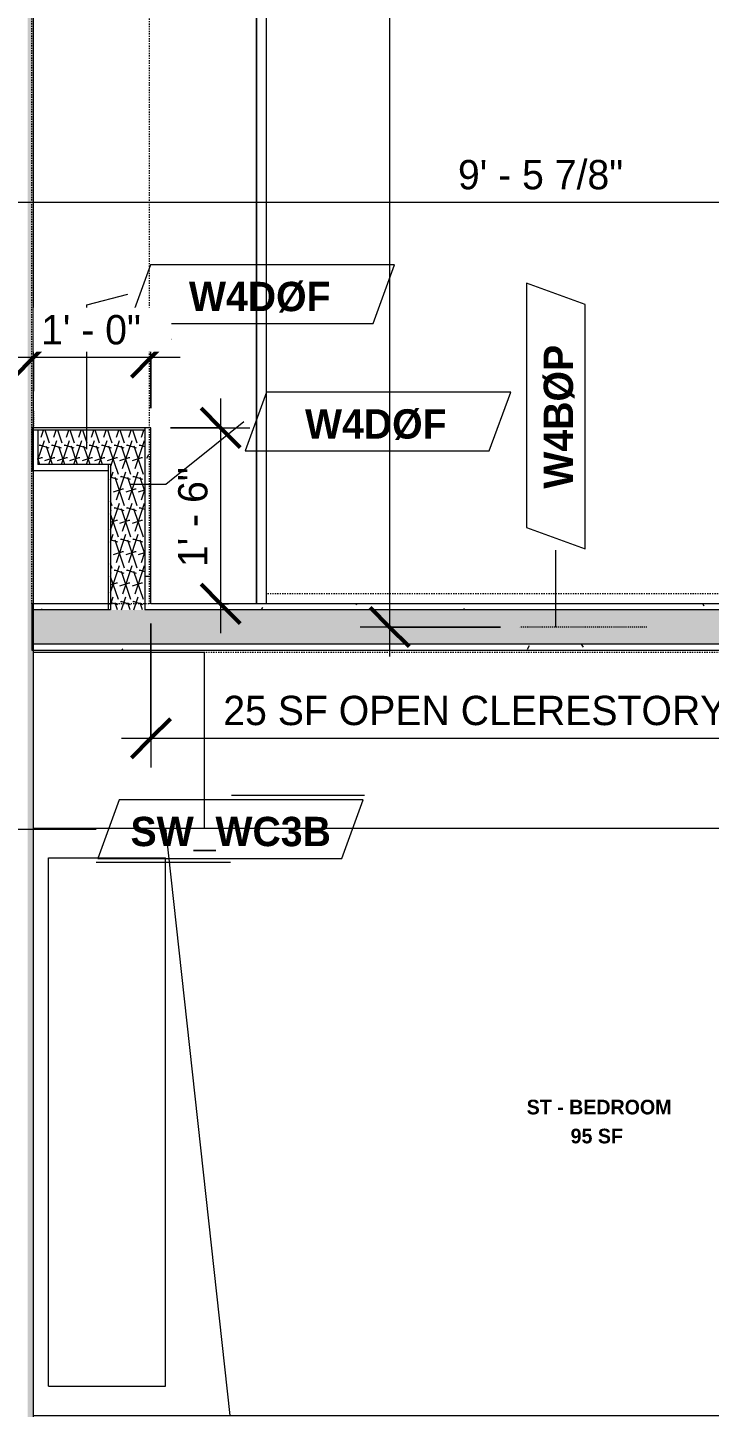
# Model space of a CAD drawing. Header units: inches. Extents: x -4058 to -1781, y 9814 to 12289.
# Drawn here: x -2912.5 to -2842.7, y 10569.7 to 10710.8 of the extents above; entities that cross this region are included whole.
import ezdxf

# ---------------------------------------------------------------- set-up
doc = ezdxf.new("R2010")
doc.units = ezdxf.units.IN
doc.header["$MEASUREMENT"] = 0
doc.linetypes.add('Dash', pattern=[0.25, 0.125, -0.125])
doc.linetypes.add('Dash 3_32_', pattern=[0.1875, 0.09375, -0.09375])
for name, color, linetype, lineweight in [('0-1', 7, 'Continuous', 5), ('A-ANNO-DIMS', 211, 'Continuous', 9), ('A-ANNO-DIMS-32', 211, 'Continuous', 9), ('A-AREA-IDEN', 2, 'Continuous', 9), ('A-DETL-1', 90, 'Dash 3_32_', 9), ('A-WALL-2', 113, 'Continuous', 9), ('A-WALL-IDEN', 211, 'Continuous', 9), ('A-WALL-PATT-1', 9, 'Continuous', 9), ('I-FURN', 30, 'Continuous', 9), ('I-FURN-HDLN', 30, 'Dash', 9), ('I-WALL-2', 7, 'Continuous', 9), ('Q-CASE', 31, 'Continuous', 9), ('Q-CASE-HDLN', 31, 'Dash', 9)]:
    doc.layers.add(name, color=color, linetype=linetype, lineweight=lineweight)
doc.styles.add('Century Gothic', font='ufonts.com_century-gothic.ttf', dxfattribs={"height": 3})
doc.styles.add('Century Gothic_B', font='GOTHICB.TTF', dxfattribs={"height": 3})
doc.styles.add('Century Gothic_B_1', font='GOTHICB.TTF', dxfattribs={"height": 1.5})
doc.dimstyles.new('THE_DIMENSION_STRING_2', dxfattribs={"dimscale": 12, "dimtxt": 3.132505, "dimasz": 0.333333, "dimexe": 0.25, "dimexo": 0.166667, "dimgap": 0.041667, "dimtad": 1, "dimdec": 4, "dimrnd": 0.0625, "dimzin": 3, "dimdsep": 46, "dimlunit": 4, "dimtxsty": 'Century Gothic', "dimblk1": 'OBLIQUE', "dimblk2": 'OBLIQUE', "dimsah": 1, "dimcen": 0.09, "dimdle": 0.25, "dimazin": 0, "dimtfac": 1, "dimtdec": 4, "dimtix": 1, "dimtmove": 0, "dimatfit": 3, "dimfxl": 1, "dimtvp": 1, "dimtfill": 1, "dimfrac": 2, "dimtolj": 1, "dimtzin": 0, "dimarcsym": 2})
doc.dimstyles.new('THE_DIMENSION_STRING_3', dxfattribs={"dimscale": 12, "dimtxt": 3.132505, "dimasz": 0.333333, "dimexe": 0.25, "dimexo": 0.166667, "dimgap": 0.041667, "dimtad": 1, "dimdec": 4, "dimrnd": 0.0625, "dimzin": 3, "dimdsep": 46, "dimlunit": 4, "dimtxsty": 'Century Gothic', "dimblk1": 'OBLIQUE', "dimblk2": 'OBLIQUE', "dimsah": 1, "dimcen": 0.09, "dimdle": 0.25, "dimazin": 0, "dimtfac": 1, "dimtdec": 4, "dimtix": 1, "dimtmove": 0, "dimatfit": 3, "dimfxl": 1, "dimtvp": 1, "dimtfill": 1, "dimfrac": 2, "dimtolj": 1, "dimtzin": 0, "dimarcsym": 2})
doc.dimstyles.new('THE_DIMENSION_STRING_5', dxfattribs={"dimscale": 12, "dimtxt": 3.132505, "dimasz": 0.333333, "dimexe": 0.25, "dimexo": 0.166667, "dimgap": 0.041667, "dimtad": 1, "dimdec": 4, "dimrnd": 0.0625, "dimzin": 3, "dimdsep": 46, "dimlunit": 4, "dimtxsty": 'Century Gothic', "dimblk1": 'OBLIQUE', "dimblk2": 'OBLIQUE', "dimsah": 1, "dimcen": 0.09, "dimdle": 0.25, "dimazin": 0, "dimtfac": 1, "dimtdec": 4, "dimtix": 1, "dimtmove": 0, "dimatfit": 3, "dimfxl": 1, "dimtvp": 1, "dimtfill": 1, "dimfrac": 2, "dimtolj": 1, "dimtzin": 0, "dimarcsym": 2})
pattern_1 = [(0, (0, 0), (10.24, 2.56), [0.422, -7.258, 0.422, -7.258, -40.96]), (0, (0, 0), (10.24, 2.56), [-15.36, 0.422, -14.938, 0.422, -7.258, -17.92]), (0, (0, 0), (10.24, 2.56), [-38.4, 0.422, -4.698, 0.422, -12.378]), (120, (3.84, 1.28), (-7.33702503, 7.58810013), [0.422, -7.258, 0.422, -7.258, -40.96]), (120, (3.84, 1.28), (-7.33702503, 7.58810013), [-15.36, 0.422, -14.938, 0.422, -7.258, -17.92]), (120, (3.84, 1.28), (-7.33702503, 7.58810013), [-38.4, 0.422, -4.698, 0.422, -12.378]), (240, (5.12, 6.4), (-2.90297497, -10.14810013), [0.422, -7.258, 0.422, -7.258, -40.96]), (240, (5.12, 6.4), (-2.90297497, -10.14810013), [-15.36, 0.422, -14.938, 0.422, -7.258, -17.92]), (240, (5.12, 6.4), (-2.90297497, -10.14810013), [-38.4, 0.422, -4.698, 0.422, -12.378])]
pattern_2 = [(161.57, (0.16, 0.16), (-1.279773737, -0.000426766), [0, -9.107, 1.011, 0]), (18.43, (-0.16, 0.16), (-1.279773737, 0.000426766), [0, -9.107, 1.011, 0]), (108.43, (0.16, 0.16), (0.639452382, -3.199964008), [3.035, -7.083]), (71.57, (-0.16, 0.16), (0.639452382, 3.199964008), [3.035, -7.083])]

# ---------------------------------------------------------------- blocks, each defined once
blk = doc.blocks.new('CTR - 1st Phase - Common Walls_rvt-1-UNITS PLANS - 3RD FLOOR')
at = {"layer": 'A-WALL-PATT-1'}
h = blk.add_hatch(dxfattribs=at)
h.set_pattern_fill('FP_1', color=256, style=0, pattern_type=2)
h.set_pattern_definition(pattern_1)
h.paths.add_polyline_path([(-2911.89, 10458.16), (-2911.89, 10843.14), (-2912.51, 10843.14), (-2912.51, 10458.16)], flags=0)
at = {"layer": 'I-WALL-2'}
blk.add_line((-2911.89, 10496.91), (-2911.89, 10843.14), dxfattribs=at)
blk = doc.blocks.new('Bed-Standard - Queen 60_ x 79_-V76-UNITS PLANS - 3RD FLOOR')
at = {"layer": 'I-FURN'}
for p, q in [((-19.31, 37.2), (-19.31, -41.3)), ((40.69, -41.3), (40.69, 37.2)), ((-16.31, 35.7), (-16.31, 23.7)), ((-16.31, 35.7), (37.69, 35.7)), ((37.69, 35.7), (37.69, 23.7)), ((40.69, 23.7), (-19.31, 17.13)), ((-16.31, 23.7), (37.69, 23.7)), ((-19.31, -41.3), (40.69, -41.3))]:
    blk.add_line(p, q, dxfattribs=at)
at = {"layer": 'I-FURN-HDLN'}
for p, q in [((58.69, -77.3), (58.69, 37.2)), ((64.69, -68.86), (64.69, 13.39)), ((-55.31, -17.36), (-55.31, -51.36)), ((64.69, -77.3), (64.69, -75.61)), ((-55.31, -77.3), (-7.94, -77.3)), ((-5.44, -77.3), (55.06, -77.3)), ((57.56, -77.3), (58.94, -77.3)), ((63.69, -77.3), (64.69, -77.3))]:
    blk.add_line(p, q, dxfattribs=at)
blk = doc.blocks.new('Table-Night Stand - 18_ x 18_ x 24_-V77-UNITS PLANS - 3RD FLOOR')
at = {"layer": 'I-FURN'}
for p, q in [((18.15, 0), (18.15, 17.5)), ((0.15, 0), (18.15, 0))]:
    blk.add_line(p, q, dxfattribs=at)
blk = doc.blocks.new('OD_CW_Base Cabinet - OD_CW_Base Cabinet-V84-UNITS PLANS - 3RD FLOOR')
at = {"layer": 'Q-CASE'}
for p, q in [((0.74, 0), (191.34, 0)), ((0.74, 0), (191.34, 0)), ((191.34, -1), (0.74, -1)), ((0.74, -1), (191.34, -1))]:
    blk.add_line(p, q, dxfattribs=at)
blk = doc.blocks.new('OD_CW_Upper Cabinet - OD_CW_Upper Cabinet-3856839-UNITS PLANS - 3RD FLOOR')
at = {"layer": 'Q-CASE-HDLN'}
for p, q in [((0.74, -12), (191.34, -12)), ((191.34, -12), (191.34, -24)), ((191.34, -24), (0.74, -24))]:
    blk.add_line(p, q, dxfattribs=at)
blk = doc.blocks.new('Wall Tag - Shear Wall-3956451-UNITS PLANS - 3RD FLOOR')
at = {"layer": 'A-WALL-IDEN'}
for p, q in [((-0.3561, 0.0937), (-0.4244, -0.0937)), ((0.4244, 0.0937), (-0.3561, 0.0937)), ((0.4291, 0.1068), (0.0033, 0.1068)), ((0.3561, -0.0937), (0.4244, 0.0937)), ((0, -0.1068), (-0.4291, -0.1068)), ((-0.4244, -0.0937), (0.3561, -0.0937))]:
    blk.add_line(p, q, dxfattribs=at)
blk = doc.blocks.new('Wall Tag - Arch Wall-3956453-UNITS PLANS - 3RD FLOOR')
at = {"layer": 'A-WALL-IDEN'}
for p, q in [((-0.3561, 0.0937), (-0.4244, -0.0937)), ((0.4244, 0.0937), (-0.3561, 0.0937)), ((0.3561, -0.0937), (0.4244, 0.0937)), ((-0.4244, -0.0937), (0.3561, -0.0937))]:
    blk.add_line(p, q, dxfattribs=at)
blk = doc.blocks.new('DIMBLOCK371-UNITS PLANS - 3RD FLOOR')
at = {"layer": 'A-ANNO-DIMS-32'}
for p, q in [((-2916.32, 10692.12), (-2916.32, 10695.95)), ((-2802.45, 10686.53), (-2802.45, 10695.95)), ((-2802.45, 10692.95), (-2919.32, 10692.95)), ((-2916.32, 10692.95), (-2916.32, 10692.12)), ((-2802.45, 10692.95), (-2802.45, 10686.53))]:
    blk.add_line(p, q, dxfattribs=at)
at = {"layer": 'A-ANNO-DIMS-32', "lineweight": 50}
for p, q in [((-2916.32, 10692.95), (-2914.32, 10694.95)), ((-2802.45, 10692.95), (-2800.45, 10694.95)), ((-2916.32, 10692.95), (-2918.32, 10690.95)), ((-2802.45, 10692.95), (-2804.45, 10690.95))]:
    blk.add_line(p, q, dxfattribs=at)
at = {"layer": 'A-ANNO-DIMS-32', "color": 0, "insert": (-2868.46, 10697.3), "char_height": 3, "width": 21.7784, "attachment_point": 1, "line_spacing_factor": 0.984502, "style": 'Century Gothic', "bg_fill": 3, "box_fill_scale": 1.25, "bg_fill_color": 256, "bg_fill_true_color": 13158600, "bg_fill_transparency": 0}
blk.add_mtext('9\' - 5 7/8"', dxfattribs=at)
blk = doc.blocks.new('_Oblique')
at = {"color": 0, "linetype": 'ByBlock', "lineweight": -2}
blk.add_line((-0.5, -0.5), (0.5, 0.5), dxfattribs=at)
blk = doc.blocks.new('DIMBLOCK785-UNITS PLANS - 3RD FLOOR')
at = {"layer": 'A-ANNO-DIMS-32'}
for p, q in [((-2875.46, 10846.13), (-2875.46, 10646.53)), ((-2876.3, 10843.13), (-2872.46, 10843.13)), ((-2875.46, 10843.13), (-2876.3, 10843.13)), ((-2864.12, 10649.53), (-2878.46, 10649.53)), ((-2875.46, 10649.53), (-2864.12, 10649.53))]:
    blk.add_line(p, q, dxfattribs=at)
at = {"layer": 'A-ANNO-DIMS-32', "lineweight": 50}
for p, q in [((-2875.46, 10843.13), (-2877.46, 10845.13)), ((-2875.46, 10843.13), (-2873.46, 10841.13)), ((-2875.46, 10649.53), (-2877.46, 10651.53)), ((-2875.46, 10649.53), (-2873.46, 10647.53))]:
    blk.add_line(p, q, dxfattribs=at)
at = {"layer": 'A-ANNO-DIMS-32', "color": 0, "insert": (-2879.81, 10736.09), "char_height": 3, "width": 24.5827, "attachment_point": 1, "rotation": 90, "line_spacing_factor": 0.984502, "style": 'Century Gothic', "bg_fill": 3, "box_fill_scale": 1.25, "bg_fill_color": 256, "bg_fill_true_color": 13158600, "bg_fill_transparency": 0}
blk.add_mtext('16\' - 1 5/8"', dxfattribs=at)
blk = doc.blocks.new('DIMBLOCK1285-UNITS PLANS - 3RD FLOOR')
at = {"layer": 'A-ANNO-DIMS-32'}
for p, q in [((-2892.76, 10672.91), (-2892.76, 10648.91)), ((-2897.89, 10669.91), (-2889.76, 10669.91)), ((-2892.76, 10669.91), (-2897.89, 10669.91)), ((-2891.93, 10651.91), (-2895.76, 10651.91)), ((-2892.76, 10651.91), (-2891.93, 10651.91))]:
    blk.add_line(p, q, dxfattribs=at)
at = {"layer": 'A-ANNO-DIMS-32', "lineweight": 50}
for p, q in [((-2892.76, 10669.91), (-2894.76, 10671.91)), ((-2892.76, 10669.91), (-2890.76, 10667.91)), ((-2892.76, 10651.91), (-2894.76, 10653.91)), ((-2892.76, 10651.91), (-2890.76, 10649.91))]:
    blk.add_line(p, q, dxfattribs=at)
at = {"layer": 'A-ANNO-DIMS-32', "color": 0, "insert": (-2897.1, 10655.66), "char_height": 3, "width": 12.5897, "attachment_point": 1, "rotation": 90, "line_spacing_factor": 0.984502, "style": 'Century Gothic', "bg_fill": 3, "box_fill_scale": 1.25, "bg_fill_color": 256, "bg_fill_true_color": 13158600, "bg_fill_transparency": 0}
blk.add_mtext('1\' - 6"', dxfattribs=at)
blk = doc.blocks.new('DIMBLOCK1297-UNITS PLANS - 3RD FLOOR')
at = {"layer": 'A-ANNO-DIMS-32'}
for p, q in [((-2911.89, 10673.66), (-2911.89, 10680.1)), ((-2899.89, 10671.91), (-2899.89, 10680.1)), ((-2896.89, 10677.1), (-2914.89, 10677.1)), ((-2911.89, 10677.1), (-2911.89, 10673.66)), ((-2899.89, 10677.1), (-2899.89, 10671.91))]:
    blk.add_line(p, q, dxfattribs=at)
at = {"layer": 'A-ANNO-DIMS-32', "lineweight": 50}
for p, q in [((-2911.89, 10677.1), (-2909.89, 10679.1)), ((-2899.89, 10677.1), (-2897.89, 10679.1)), ((-2911.89, 10677.1), (-2913.89, 10675.1)), ((-2899.89, 10677.1), (-2901.89, 10675.1))]:
    blk.add_line(p, q, dxfattribs=at)
at = {"layer": 'A-ANNO-DIMS-32', "color": 0, "insert": (-2911.13, 10681.44), "char_height": 3, "width": 12.5897, "attachment_point": 1, "line_spacing_factor": 0.984502, "style": 'Century Gothic', "bg_fill": 3, "box_fill_scale": 1.25, "bg_fill_color": 256, "bg_fill_true_color": 13158600, "bg_fill_transparency": 0}
blk.add_mtext('1\' - 0"', dxfattribs=at)
blk = doc.blocks.new('DIMBLOCK1309-UNITS PLANS - 3RD FLOOR')
at = {"layer": 'A-ANNO-DIMS-32'}
for p, q in [((-2899.89, 10649.91), (-2899.89, 10635.16)), ((-2899.89, 10638.16), (-2899.89, 10649.91)), ((-2805.82, 10649.91), (-2805.82, 10635.16)), ((-2805.82, 10638.16), (-2805.82, 10649.91)), ((-2902.89, 10638.16), (-2802.82, 10638.16))]:
    blk.add_line(p, q, dxfattribs=at)
at = {"layer": 'A-ANNO-DIMS-32', "lineweight": 50}
for p, q in [((-2899.89, 10638.16), (-2897.89, 10640.16)), ((-2805.82, 10638.16), (-2803.82, 10640.16)), ((-2899.89, 10638.16), (-2901.89, 10636.16)), ((-2805.82, 10638.16), (-2807.82, 10636.16))]:
    blk.add_line(p, q, dxfattribs=at)
at = {"layer": 'A-ANNO-DIMS-32', "color": 0, "insert": (-2892.48, 10642.5), "char_height": 3, "width": 95.1088, "attachment_point": 1, "line_spacing_factor": 0.984502, "style": 'Century Gothic', "bg_fill": 3, "box_fill_scale": 1.25, "bg_fill_color": 256, "bg_fill_true_color": 13158600, "bg_fill_transparency": 0}
blk.add_mtext('25 SF OPEN CLERESTORY AT ALL FLOORS', dxfattribs=at)

msp = doc.modelspace()

# ---------------------------------------------------------------- hatches: boundary and pattern name
at = {"layer": 'A-WALL-PATT-1'}
h = msp.add_hatch(dxfattribs=at)
h.set_pattern_fill('FP_1', color=256, style=0, pattern_type=2)
h.set_pattern_definition(pattern_1)
h.paths.add_polyline_path([(-2900.51124, 10651.90981), (-2899.88624, 10651.90981), (-2899.88624, 10669.90981), (-2900.51124, 10669.90981), (-2900.51124, 10669.36329)], flags=0)
h = msp.add_hatch(dxfattribs=at)
h.set_pattern_fill('FP_5', color=256, style=0, pattern_type=2)
h.set_pattern_definition(pattern_2)
h.paths.add_polyline_path([(-2911.44874, 10666.15981), (-2904.01124, 10666.15981), (-2904.01124, 10669.65981), (-2911.44874, 10669.65981), (-2911.44874, 10669.36329)], flags=0)
h = msp.add_hatch(dxfattribs=at)
h.set_pattern_fill('FP_5', color=256, style=0, pattern_type=2)
h.set_pattern_definition(pattern_2)
h.paths.add_polyline_path([(-2904.01124, 10651.28481), (-2900.51124, 10651.28481), (-2900.51124, 10669.65981), (-2904.01124, 10669.65981), (-2904.01124, 10651.90981)], flags=0)
h = msp.add_hatch(dxfattribs=at)
h.set_pattern_fill('FP_1', color=256, style=0, pattern_type=2)
h.set_pattern_definition(pattern_1)
h.paths.add_polyline_path([(-2912.07374, 10651.28481), (-2904.26124, 10651.28481), (-2904.26124, 10651.90981), (-2912.07374, 10651.90981)], flags=0)
h.paths.add_polyline_path([(-2900.51124, 10651.28481), (-2805.19874, 10651.28481), (-2805.19874, 10651.90981), (-2900.51124, 10651.90981)], flags=0)
h = msp.add_hatch(dxfattribs=at)
h.set_pattern_fill('FP_5', color=256, style=0, pattern_type=2)
h.set_pattern_definition(pattern_2)
h.paths.add_polyline_path([(-2912.07374, 10647.78481), (-2799.69874, 10647.78481), (-2799.69874, 10651.28481), (-2912.07374, 10651.28481)], flags=0)
h = msp.add_hatch(dxfattribs=at)
h.set_pattern_fill('FP_1', color=256, style=0, pattern_type=2)
h.set_pattern_definition(pattern_1)
h.paths.add_polyline_path([(-2912.07374, 10647.15981), (-2799.07374, 10647.15981), (-2799.07374, 10647.78481), (-2912.07374, 10647.78481)], flags=0)

# ---------------------------------------------------------------- linework, layer by layer
at = {"layer": 'A-DETL-1'}
for p, q in [((-2911.88624, 10669.90981), (-2911.88624, 10671.65981)), ((-2849.12374, 10649.53481), (-2862.12374, 10649.53481))]:
    msp.add_line(p, q, dxfattribs=at)
at = {"layer": 'A-WALL-2'}
for p, q in [((-2899.88624, 10669.90981), (-2912.07374, 10669.90981)), ((-2912.07374, 10669.90981), (-2912.07374, 10665.53481)), ((-2900.51124, 10669.90981), (-2900.51124, 10651.28481)), ((-2899.88624, 10651.90981), (-2899.88624, 10669.90981)), ((-2900.51124, 10669.65981), (-2912.07374, 10669.65981)), ((-2911.44874, 10669.65981), (-2911.44874, 10666.15981)), ((-2912.07374, 10665.53481), (-2904.26124, 10665.53481)), ((-2904.01124, 10666.15981), (-2911.44874, 10666.15981)), ((-2904.26124, 10666.15981), (-2904.26124, 10651.28481)), ((-2904.01124, 10666.15981), (-2904.01124, 10651.28481)), ((-2904.26124, 10651.90981), (-2912.07374, 10651.90981)), ((-2912.07374, 10651.90981), (-2912.07374, 10647.15981)), ((-2805.82374, 10651.90981), (-2899.88624, 10651.90981)), ((-2904.01124, 10651.28481), (-2912.07374, 10651.28481)), ((-2805.19874, 10651.28481), (-2900.51124, 10651.28481)), ((-2796.07374, 10647.78481), (-2912.07374, 10647.78481)), ((-2912.07374, 10647.15981), (-2796.69874, 10647.15981))]:
    msp.add_line(p, q, dxfattribs=at)
at = {"layer": 'A-WALL-IDEN'}
for p, q in [((-2906.4519, 10682.48394), (-2902.25558, 10683.58927)), ((-2906.4519, 10667.72231), (-2906.4519, 10682.48394)), ((-2858.43517, 10649.53481), (-2858.43517, 10657.37796)), ((-2916.32374, 10628.8742), (-2905.48058, 10628.8742))]:
    msp.add_line(p, q, dxfattribs=at)

# ---------------------------------------------------------------- block references
at = {"layer": '0-1'}
msp.add_blockref('CTR - 1st Phase - Common Walls_rvt-1-UNITS PLANS - 3RD FLOOR', (0, 0), dxfattribs=at)
at = {"layer": 'A-WALL-IDEN', "xscale": 31.99999999999999, "yscale": 31.99999999999999, "zscale": 31.99999999999999, "rotation": 89.99999999999991}
msp.add_blockref('Wall Tag - Arch Wall-3956453-UNITS PLANS - 3RD FLOOR', (-2858.43517, 10671.10967), dxfattribs=at)
at = {"layer": 'A-WALL-IDEN', "xscale": 31.99999999999999, "yscale": 31.99999999999999, "zscale": 31.99999999999999}
msp.add_blockref('Wall Tag - Shear Wall-3956451-UNITS PLANS - 3RD FLOOR', (-2891.74888, 10628.8742), dxfattribs=at)
at = {"layer": 'I-FURN', "rotation": 90.00000000002782}
for name, p in [('Bed-Standard - Queen 60_ x 79_-V76-UNITS PLANS - 3RD FLOOR', (-2874.68274, 10588.22128)), ('Table-Night Stand - 18_ x 18_ x 24_-V77-UNITS PLANS - 3RD FLOOR', (-2894.38765, 10628.76281))]:
    msp.add_blockref(name, p, dxfattribs=at)
at = {"layer": 'Q-CASE'}
for name, rotation in [('OD_CW_Upper Cabinet - OD_CW_Upper Cabinet-3856839-UNITS PLANS - 3RD FLOOR', 269.9999999999837), ('OD_CW_Base Cabinet - OD_CW_Base Cabinet-V84-UNITS PLANS - 3RD FLOOR', 270.0000000000042)]:
    msp.add_blockref(name, (-2888.07374, 10843.24751), dxfattribs=dict(at, rotation=rotation))

# ---------------------------------------------------------------- texts
at = {"layer": 'A-AREA-IDEN', "char_height": 1.5, "attachment_point": 1, "style": 'Century Gothic_B_1'}
for s, insert, width in [('ST - BEDROOM', (-2861.42571, 10601.18774), 16.665), ('95 SF', (-2856.92807, 10598.22604), 5.757)]:
    msp.add_mtext(s, dxfattribs=dict(at, insert=insert, width=width))
at = {"layer": 'A-WALL-IDEN', "insert": (-2859.6827, 10663.67957), "char_height": 3, "width": 17.877, "attachment_point": 1, "rotation": 90, "style": 'Century Gothic_B'}
msp.add_mtext('W4BØP', dxfattribs=at)
at = {"layer": 'A-WALL-IDEN', "insert": (-2901.96952, 10630.12173), "char_height": 3, "width": 24.644, "attachment_point": 1, "style": 'Century Gothic_B'}
msp.add_mtext('SW_WC3B', dxfattribs=at)

# ---------------------------------------------------------------- next in the draw order: dimensions: what is measured, and where the dimension line sits
at = {"layer": 'A-ANNO-DIMS'}
for base, p1, p2, angle, dimstyle, override, picture, middle in [((-2916.32374, 10692.95171), (-2802.44874, 10684.53481), (-2916.32374, 10690.12328), 0, 'THE_DIMENSION_STRING_2', {"dimpost": '<>', "dimfxl": 114.012046}, 'DIMBLOCK371-UNITS PLANS - 3RD FLOOR', (-2859.38624, 10695.19338)), ((-2892.756, 10651.90981), (-2899.88624, 10669.90981), (-2889.92757, 10651.90981), 90, 'THE_DIMENSION_STRING_5', {"dimpost": '<>', "dimfxl": 20.571219}, 'DIMBLOCK1285-UNITS PLANS - 3RD FLOOR', (-2894.83146, 10660.90981))]:
    dim = msp.add_linear_dim(base=base, p1=p1, p2=p2, angle=angle, dimstyle=dimstyle, override=override, dxfattribs=at)
    dim.commit()
    dim.dimension.update_dxf_attribs({"geometry": picture, "text_midpoint": middle})

# ---------------------------------------------------------------- next in the draw order: linework, layer by layer
at = {"layer": 'A-WALL-IDEN'}
for p, q in [((-2898.35959, 10664.15334), (-2890.37687, 10670.55621)), ((-2902.07374, 10664.15334), (-2898.35959, 10664.15334))]:
    msp.add_line(p, q, dxfattribs=at)

# ---------------------------------------------------------------- next in the draw order: texts
at = {"layer": 'A-WALL-IDEN', "insert": (-2895.99176, 10684.8368), "char_height": 3, "width": 17.978, "attachment_point": 1, "style": 'Century Gothic_B'}
msp.add_mtext('W4DØF', dxfattribs=at)

# ---------------------------------------------------------------- next in the draw order: dimensions: what is measured, and where the dimension line sits
at = {"layer": 'A-ANNO-DIMS'}
dim = msp.add_linear_dim(base=(-2875.46271, 10649.53481), p1=(-2874.29849, 10843.13481), p2=(-2862.12374, 10649.53481), angle=90, dimstyle='THE_DIMENSION_STRING_3', override={"dimpost": '<>', "dimfxl": 193.982434}, dxfattribs=at)
dim.commit()
dim.dimension.update_dxf_attribs({"geometry": 'DIMBLOCK785-UNITS PLANS - 3RD FLOOR', "text_midpoint": (-2877.70438, 10746.33481)})

# ---------------------------------------------------------------- next in the draw order: block references
at = {"layer": 'A-WALL-IDEN', "xscale": 31.99999999999999, "yscale": 31.99999999999999, "zscale": 31.99999999999999}
for p in [(-2888.52387, 10683.58927), (-2876.64516, 10670.55621)]:
    msp.add_blockref('Wall Tag - Arch Wall-3956453-UNITS PLANS - 3RD FLOOR', p, dxfattribs=at)

# ---------------------------------------------------------------- next in the draw order: texts
at = {"layer": 'A-WALL-IDEN', "insert": (-2884.11305, 10671.80374), "char_height": 3, "width": 17.978, "attachment_point": 1, "style": 'Century Gothic_B'}
msp.add_mtext('W4DØF', dxfattribs=at)

# ---------------------------------------------------------------- next in the draw order: dimensions: what is measured, and where the dimension line sits
at = {"layer": 'A-ANNO-DIMS'}
dim = msp.add_linear_dim(base=(-2805.82374, 10638.15591), p1=(-2899.88624, 10651.90981), p2=(-2805.82374, 10651.90981), text='25 SF OPEN CLERESTORY AT ALL FLOORS', dimstyle='THE_DIMENSION_STRING_5', override={"dimpost": '<>', "dimfxl": 94.0625}, dxfattribs=at)
dim.commit()
dim.dimension.update_dxf_attribs({"geometry": 'DIMBLOCK1309-UNITS PLANS - 3RD FLOOR', "text_midpoint": (-2852.85499, 10640.23137)})

# ---------------------------------------------------------------- next in the draw order: dimensions: what is measured, and where the dimension line sits
dim = msp.add_linear_dim(base=(-2911.88624, 10677.09552), p1=(-2899.88624, 10669.90981), p2=(-2911.88624, 10671.65981), dimstyle='THE_DIMENSION_STRING_5', override={"dimpost": '<>', "dimfxl": 12.126933}, dxfattribs=at)
dim.commit()
dim.dimension.update_dxf_attribs({"geometry": 'DIMBLOCK1297-UNITS PLANS - 3RD FLOOR', "text_midpoint": (-2905.88624, 10679.17098)})

doc.saveas('drawing.dxf')
